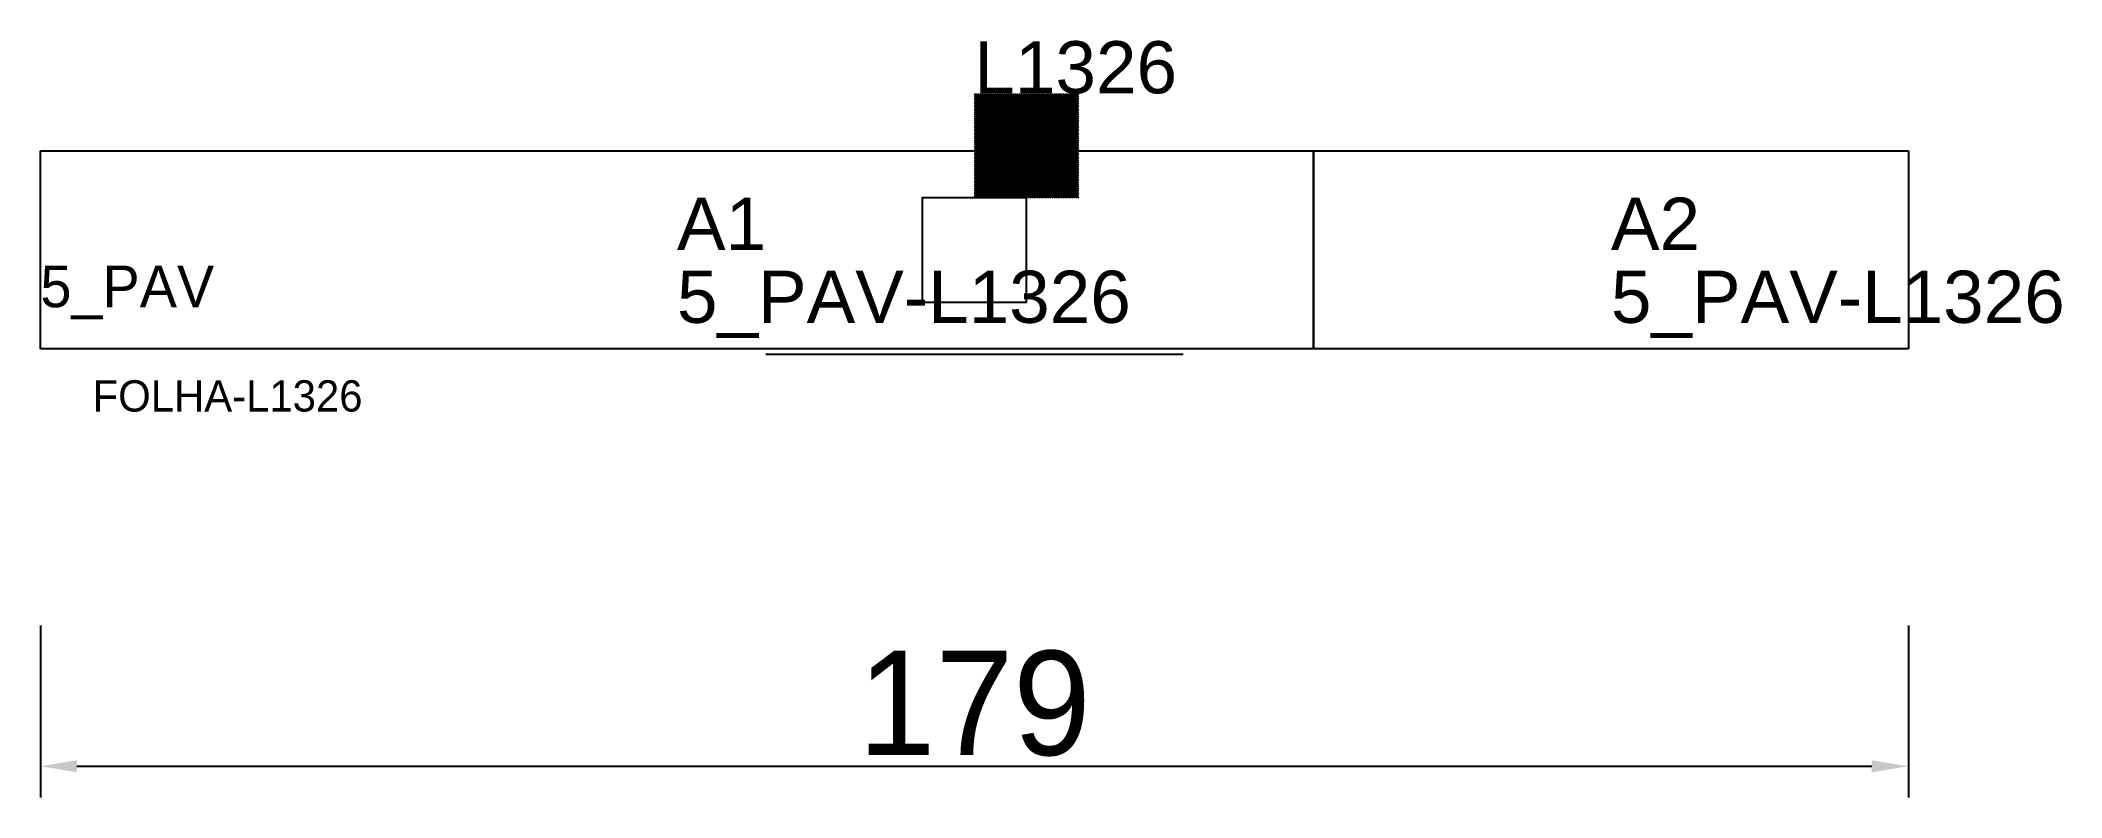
# Model space of a CAD drawing. Header units: metres. Extents: x 222 to 416, y 140 to 212.
import ezdxf

# ---------------------------------------------------------------- set-up
doc = ezdxf.new("R2010")
doc.units = ezdxf.units.M
for name, color, linetype in [('3', 3, 'CONTINUOUS'), ('AUX00', 7, 'CONTINUOUS'), ('COTA', 241, 'CONTINUOUS'), ('FOLHA', 255, 'CONTINUOUS'), ('Hachura', 251, 'CONTINUOUS'), ('NOMENCLATURA', 7, 'CONTINUOUS'), ('Nível', 160, 'CONTINUOUS'), ('Painéis', 200, 'CONTINUOUS'), ('Pilares', 5, 'CONTINUOUS'), ('REAPROVEITAMENTO', 251, 'CONTINUOUS'), ('SARR_2.2x7', 40, 'CONTINUOUS')]:
    doc.layers.add(name, color=color, linetype=linetype)
doc.styles.add('ARIAL', font='Arial.ttf')
doc.styles.add('STR_STANDARD', font='arial.ttf')
doc.dimstyles.new('EZ DXF', dxfattribs={"dimtxt": 10, "dimasz": 3.5, "dimexe": 3, "dimexo": 1.5, "dimgap": 1, "dimtad": 1, "dimdec": 1, "dimdsep": 46, "dimcen": 2.5, "dimazin": 3, "dimtfac": 1, "dimtmove": 0, "dimatfit": 3})

msp = doc.modelspace()

# ---------------------------------------------------------------- hatches: boundary and pattern name
at = {"layer": 'Hachura'}
h = msp.add_hatch(dxfattribs=at)
h.set_pattern_fill('ANSI31', scale=50)
h.paths.add_polyline_path([(222.2, 201.5), (401.2, 201.5), (401.2, 182.5), (222.2, 182.5)])
h = msp.add_hatch(dxfattribs=at)
h.set_pattern_fill('ANSI31', scale=50)
h.paths.add_polyline_path([(222.2, 201.5), (401.2, 201.5), (401.2, 182.5), (222.2, 182.5)])
at = {"layer": 'Reaproveitamento'}
h = msp.add_hatch(dxfattribs=at)
h.set_pattern_fill('SOLID')
h.paths.add_polyline_path([(311.7, 197), (321.7, 197), (321.7, 207), (311.7, 207)])
h = msp.add_hatch(dxfattribs=at)
h.set_pattern_fill('SOLID')
h.paths.add_polyline_path([(311.7, 197), (321.7, 197), (321.7, 207), (311.7, 207)])

# ---------------------------------------------------------------- linework, layer by layer
at = {"layer": '3'}
msp.add_lwpolyline([(344.2, 182.5), (344.2, 201.5)], close=True, dxfattribs=at)
msp.add_lwpolyline([(344.2, 182.5), (344.2, 201.5)], close=True, dxfattribs=at)
at = {"layer": 'Painéis', "color": 200}
for p, q in [((222.2, 201.5), (401.2, 201.5)), ((222.2, 182.5), (222.2, 201.5)), ((222.2, 201.5), (401.2, 201.5)), ((222.2, 182.5), (222.2, 201.5)), ((401.2, 201.5), (401.2, 182.5)), ((401.2, 201.5), (401.2, 182.5)), ((401.2, 182.5), (222.2, 182.5)), ((401.2, 182.5), (222.2, 182.5))]:
    msp.add_line(p, q, dxfattribs=at)
at = {"layer": 'Pilares'}
msp.add_lwpolyline([(306.7, 187), (316.7, 187), (316.7, 197), (306.7, 197)], close=True, dxfattribs=at)
msp.add_lwpolyline([(306.7, 187), (316.7, 187), (316.7, 197), (306.7, 197)], close=True, dxfattribs=at)
at = {"layer": 'SARR_2.2x7'}
msp.add_line((291.7, 182), (331.7, 182), dxfattribs=at)
msp.add_line((291.7, 182), (331.7, 182), dxfattribs=at)

# ---------------------------------------------------------------- texts
at = {"layer": '3', "style": 'STR_STANDARD'}
for s, p in [('A1', (283.2, 192)), ('A1', (283.2, 192)), ('A2', (372.7, 192)), ('A2', (372.7, 192))]:
    msp.add_text(s, height=5, dxfattribs=at).set_placement(p)
at = {"layer": 'AUX00', "style": 'STR_STANDARD'}
for p in [(283.2, 185), (283.2, 185), (372.7, 185), (372.7, 185)]:
    msp.add_text('5_PAV-L1326', height=5, dxfattribs=at).set_placement(p)
at = {"layer": 'FOLHA'}
msp.add_text('FOLHA-L1326', height=3, dxfattribs=at).set_placement((227.2, 176.5))
msp.add_text('FOLHA-L1326', height=3, dxfattribs=at).set_placement((227.2, 176.5))
at = {"layer": 'NOMENCLATURA', "insert": (311.7, 212), "char_height": 5, "attachment_point": 1, "style": 'ARIAL'}
msp.add_mtext('L1326', dxfattribs=at)
msp.add_mtext('L1326', dxfattribs=at)
at = {"layer": 'Nível'}
msp.add_text('5_PAV', height=4, dxfattribs=at).set_placement((222.2, 186.5))
msp.add_text('5_PAV', height=4, dxfattribs=at).set_placement((222.2, 186.5))

# ---------------------------------------------------------------- dimensions: what is measured, and where the dimension line sits
at = {"layer": 'COTA'}
msp.add_linear_dim(base=(222.2, 142.5), p1=(222.2, 157.5), p2=(401.2, 157.5), dimstyle='EZ DXF', dxfattribs=at).render()
msp.add_linear_dim(base=(222.2, 142.5), p1=(222.2, 157.5), p2=(401.2, 157.5), dimstyle='EZ DXF', dxfattribs=at).render()

doc.saveas('drawing.dxf')
